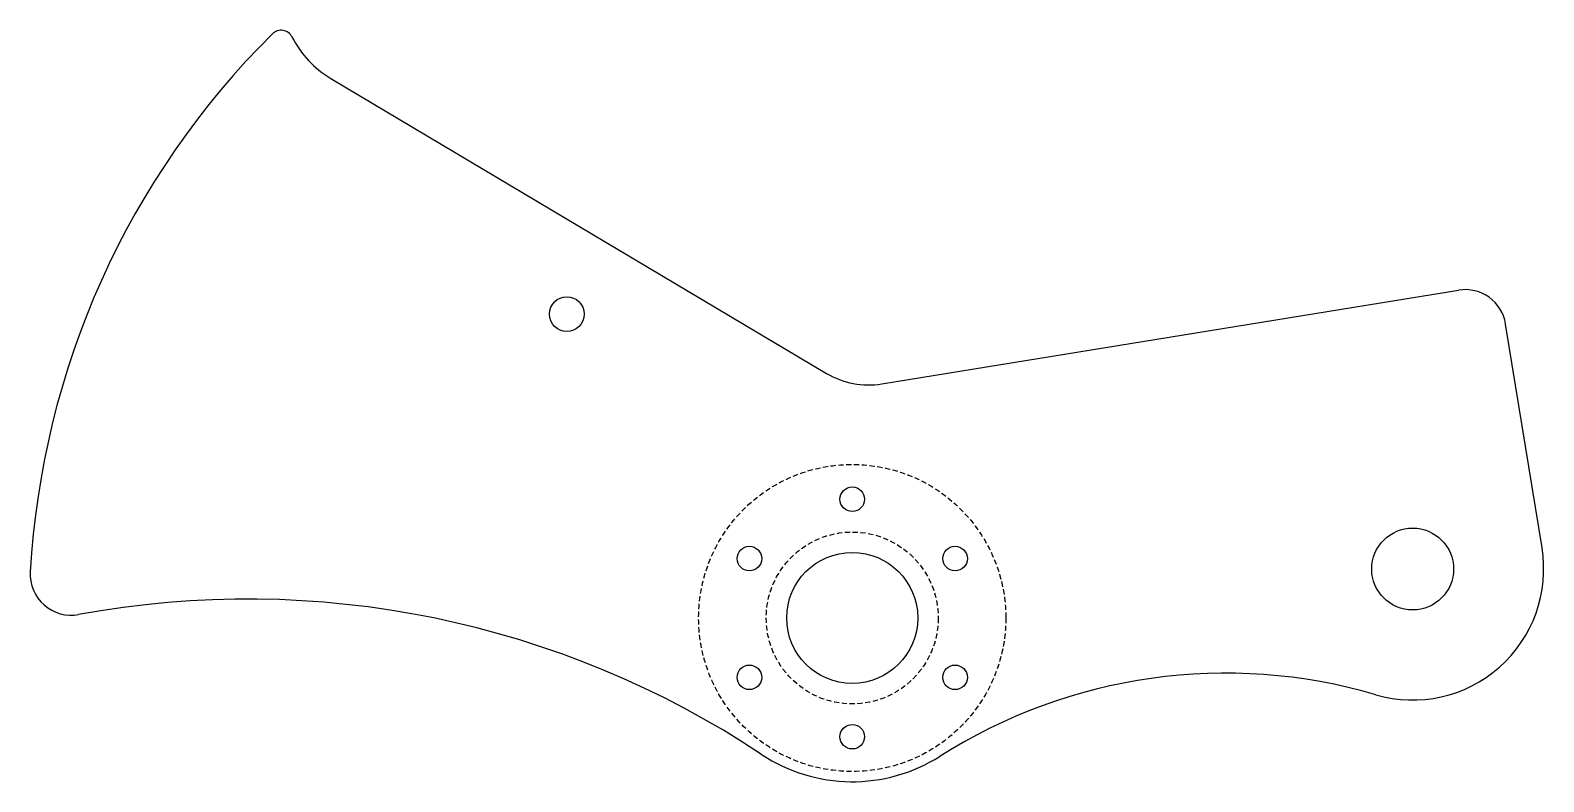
# Model space of a CAD drawing. Extents: x -536 to -167, y -96 to 88.
import ezdxf

# ---------------------------------------------------------------- set-up
doc = ezdxf.new("R2010")
doc.units = 0
doc.linetypes.add('HIDDEN', pattern=[1.905, 1.27, -0.635])
doc.layers.get('0').update_dxf_attribs({"linetype": 'CONTINUOUS'})

msp = doc.modelspace()

# ---------------------------------------------------------------- linework, layer by layer
at = {"color": 7, "linetype": 'CONTINUOUS'}
for p, q in [((-462.76, 75.8), (-341.69, 3.72)), ((-328.25, 1.17), (-187.38, 24.07)), ((-167.01, -38.9), (-175.9, 15.8))]:
    msp.add_line(p, q, dxfattribs=at)
for centre, radius in [((-405.13, 18.22), 4.25), ((-335.44, -27), 3), ((-198.6, -44.04), 10), ((-360.55, -41.5), 3), ((-335.44, -56), 16), ((-310.32, -41.5), 3), ((-360.55, -70.5), 3), ((-310.32, -70.5), 3), ((-335.44, -85), 3)]:
    msp.add_circle(centre, radius, dxfattribs=at)
at = {"color": 7, "linetype": 'HIDDEN'}
for radius in [37.5, 21]:
    msp.add_circle((-335.44, -56), radius, dxfattribs=at)
at = {"color": 7, "linetype": 'CONTINUOUS'}
for centre, radius, start, end in [((-335.44, -56), 201, 134.7795, 176.7959), ((-474.9, 84.54), 3, 27.0551, 134.7795), ((-449.97, 97.28), 25, 207.0551, 239.2328), ((-185.77, 14.2), 10, 9.2328, 99.2328), ((-331.46, 20.91), 20, 239.2328, 279.2328), ((-198.6, -44.04), 32, 253.671, 9.2328), ((-526.14, -45.32), 10, 176.7959, 280.4567), ((-483.15, -278.25), 226.86, 56.3913, 100.4567), ((-244.21, -199.73), 130.24, 73.671, 122.403), ((-335.44, -56), 40, 236.3913, 302.403)]:
    msp.add_arc(centre, radius, start, end, dxfattribs=at)

doc.saveas('drawing.dxf')
